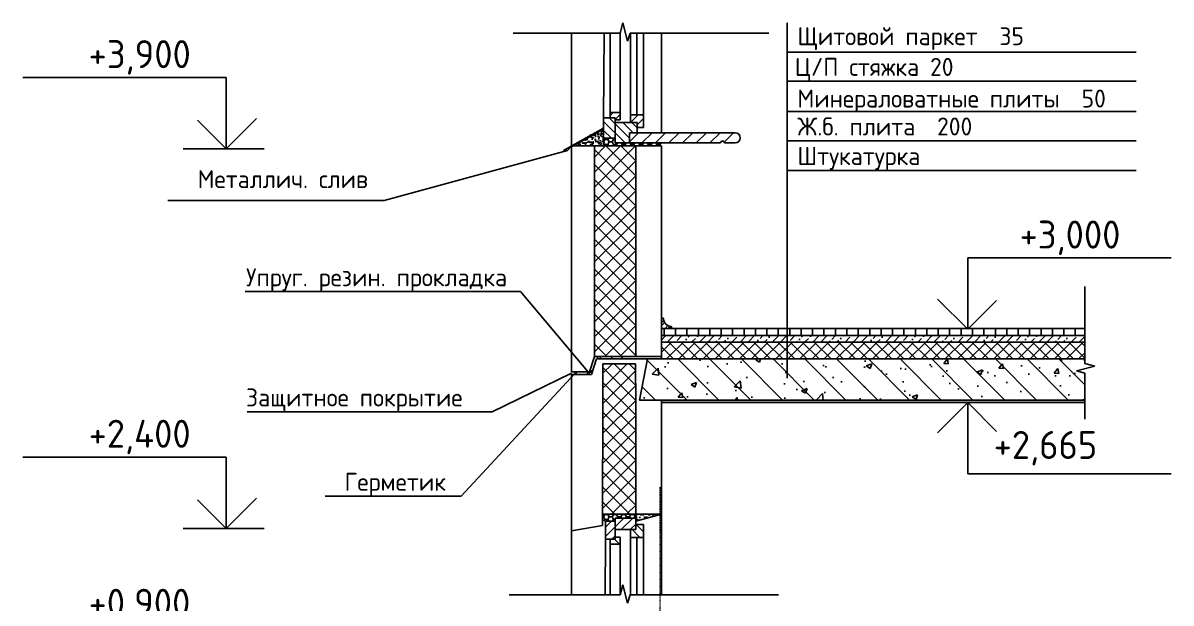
# Model space of a CAD drawing. Header units: inches. Extents: x -2431 to 214825, y 3 to 92804.
# Drawn here: x 187219 to 212345, y 32452 to 45145 of the extents above; entities that cross this region are included whole.
import ezdxf
from ezdxf.enums import TextEntityAlignment as Align

# ---------------------------------------------------------------- set-up
doc = ezdxf.new("R2010")
doc.units = ezdxf.units.IN
doc.header["$MEASUREMENT"] = 0
doc.linetypes.add('DASHDOTX2', pattern=[50.8, 25.4, -12.7, 0, -12.7])
for name, color, linetype in [('ВЫНОСКИ_Р_СТ', 130, 'Continuous'), ('ГЕРМЕТИК', 50, 'Continuous'), ('НЕНЕСУЩ_СТЕНЫ', 232, 'Continuous'), ('ОКНА_Р_СТ', 90, 'Continuous'), ('ПАРКЕТ', 30, 'Continuous'), ('ПЛИТЫ_ПЕРЕКРЫТИЯ', 10, 'Continuous'), ('ПРОКЛАДКА', 250, 'Continuous'), ('ПРОЁМЫ', 134, 'Continuous'), ('РАЗДЕЛИТ_ЛИНИИ', 60, 'Continuous'), ('СТЫКИ_ГОРИЗ', 190, 'Continuous'), ('УПРУГ_РЕЗ_ПРОКЛАДКА', 130, 'Continuous'), ('УТЕПЛИТЕЛЬ', 30, 'Continuous'), ('Фундамент', 30, 'Continuous'), ('ШТРИХ_ПП', 20, 'Continuous'), ('ШТРИХ_УРП', 120, 'Continuous'), ('图框_标题栏属性', 1, 'Continuous')]:
    doc.layers.add(name, color=color, linetype=linetype)
doc.styles.add('GOST-2.304_Type-B', font='GOST_Common.ttf')
doc.styles.add('Чертеж250', font='', dxfattribs={"height": 250})
doc.styles.get('Чертеж250').set_extended_font_data('GOST type B')
pattern_1 = [(45, (125277.64, 79149.3), (-163.80836, 163.80836), []), (135, (125277.64, 79149.3), (-163.80836, -163.80836), [])]
pattern_2 = [(37.5, (125277.64, 95997.305), (-3.53771, 108.21042), [0, -85.3632, 0, -95.472, 0, -91.26]), (7.5, (125277.64, 95997.3), (99.39066, 158.49172), [0, -46.0512, 0, -76.9392, 0, -29.484]), (327.5, (125208.57, 95997.305), (174.89021, 0.31781), [0, -28.08, 0, -101.088, 0, -131.976]), (317.5, (125208.57, 95997.3), (168.82407, 49.29026), [0, -14.04, 0, -66.2688, 0, -75.816])]
pattern_3 = [(0, (125277.643, 95997.305), (94.77, 54.715485), [63.18, -126.36]), (120, (125277.643, 95997.305), (-94.77, 54.715485), [63.18, -126.36]), (60, (125277.643, 95997.305), (2e-07, 109.43097), [-126.36, 63.18])]
pattern_4 = [(45, (125277.64, 95997.3), (-99.2778, 99.2778), [])]
pattern_5 = [(135, (125277.64, 95997.3), (-99.2778, -99.2778), [])]
pattern_6 = [(45, (125277.64, 95997.3), (-148.9167, 148.9167), [])]

msp = doc.modelspace()

# ---------------------------------------------------------------- hatches: boundary and pattern name
h = msp.add_hatch()
h.set_pattern_fill('ANSI36', color=256, scale=1000)
h.set_pattern_definition([(45, (-169450.48, -347814.54), (66.29126, 243.067956), [312.5, -62.5, 0, -62.5])])
h.paths.add_polyline_path([(203942.69854, 38302.46439), (201190.85854, 38302.46439), (201190.85854, 38159.96439), (203942.69854, 38159.96439)])
h.paths.add_polyline_path([(210457.25854, 38302.46439), (203942.69854, 38302.46439), (203942.69854, 38159.96439), (210457.25854, 38159.96439)])
h = msp.add_hatch()
h.set_pattern_fill('ANSI37', color=256, scale=1500)
h.set_pattern_definition([(45, (-169450.48, -347814.54), (-132.58252, 132.58252), []), (135, (-169450.48, -347814.54), (-132.58252, -132.58252), [])])
h.paths.add_polyline_path([(203942.69854, 38159.96439), (201190.85854, 38159.96439), (201190.85854, 37791.8812), (203942.69854, 37791.8812)])
h.paths.add_polyline_path([(210457.25854, 38159.96439), (203942.69854, 38159.96439), (203942.69854, 37791.8812), (210457.25854, 37791.8812)])
h = msp.add_hatch(color=256)
h.dxf.hatch_style = 1
h.paths.add_polyline_path([(210457.25854, 36893.3212), (201731.11647, 36893.3212), (201827.40334, 36837.1612), (210457.25854, 36837.1612)])
h.paths.add_polyline_path([(201731.11647, 36893.3212), (201190.85854, 36893.3212), (201190.85854, 36837.1612), (201827.40334, 36837.1612)])
at = {"layer": 'ОКНА_Р_СТ'}
h = msp.add_hatch(dxfattribs=at)
h.set_pattern_fill('ANSI31', color=0, scale=1123.2, angle=90, style=0)
h.set_pattern_definition(pattern_5)
h.paths.add_polyline_path([(200179.97854, 42902.4412), (200179.97854, 43070.9212), (199927.25854, 43070.9212), (199927.25854, 42621.6412), (200179.97854, 42621.6412)])
h.paths.add_polyline_path([(200491.6936, 42743.92426), (200660.1736, 42743.92426), (200660.1736, 42968.56426), (200179.97854, 42968.56426), (200179.97854, 42902.4412), (200179.97854, 42519.28426), (200491.6936, 42519.28426)])
h = msp.add_hatch(dxfattribs=at)
h.set_pattern_fill('ANSI31', color=0, scale=1123.2, angle=90, style=0)
h.set_pattern_definition(pattern_5)
h.paths.add_polyline_path([(200179.97854, 42902.4412), (200179.97854, 43070.9212), (199927.25854, 43070.9212), (199927.25854, 42621.6412), (200179.97854, 42621.6412)])
h.paths.add_polyline_path([(200491.6936, 42743.92426), (200660.1736, 42743.92426), (200660.1736, 42968.56426), (200179.97854, 42968.56426), (200179.97854, 42902.4412), (200179.97854, 42519.28426), (200491.6936, 42519.28426)])
h = msp.add_hatch(dxfattribs=at)
h.set_pattern_fill('ANSI31', color=0, scale=1123.2, style=0)
h.set_pattern_definition(pattern_4)
h.paths.add_polyline_path([(200660.1736, 42968.56426), (200660.1736, 42856.24426), (200797.73854, 42856.24426), (200797.73854, 43137.04426), (200516.93854, 43137.04426), (200516.93854, 42968.56426)])
h.paths.add_polyline_path([(200179.97854, 43070.9212), (200179.97854, 43028.37923), (200292.29854, 43028.37923), (200292.29854, 43183.2412), (200067.65854, 43183.2412), (200067.65854, 43070.9212)])
h = msp.add_hatch(dxfattribs=at)
h.set_pattern_fill('ANSI31', color=0, scale=1123.2, style=0)
h.set_pattern_definition(pattern_4)
h.paths.add_polyline_path([(200660.1736, 42968.56426), (200660.1736, 42856.24426), (200797.73854, 42856.24426), (200797.73854, 43137.04426), (200516.93854, 43137.04426), (200516.93854, 42968.56426)])
h.paths.add_polyline_path([(200179.97854, 43070.9212), (200179.97854, 43028.37923), (200292.29854, 43028.37923), (200292.29854, 43183.2412), (200067.65854, 43183.2412), (200067.65854, 43070.9212)])
h = msp.add_hatch(dxfattribs=at)
h.set_pattern_fill('AR-SAND', color=0, scale=56.16, style=0)
h.set_pattern_definition(pattern_2)
h.paths.add_polyline_path([(199927.25854, 42621.6412), (199927.25854, 42858.46109), (199225.25854, 42453.1612), (199927.25854, 42453.1612)])
h = msp.add_hatch(dxfattribs=at)
h.set_pattern_fill('AR-SAND', color=0, scale=56.16, style=0)
h.set_pattern_definition(pattern_2)
h.paths.add_polyline_path([(199927.25854, 42621.6412), (199927.25854, 42858.46109), (199225.25854, 42453.1612), (199927.25854, 42453.1612)])
h = msp.add_hatch(dxfattribs=at)
h.set_pattern_fill('ANSI31', color=0, scale=1684.8, style=0)
h.set_pattern_definition(pattern_6)
h.paths.add_polyline_path([(202487.52009, 42519.28426, -1), (202571.76009, 42519.28426), (202806.0058, 42519.28426, 1), (202806.0058, 42743.92426), (200491.6936, 42743.92426), (200491.6936, 42519.28426)])
h = msp.add_hatch(dxfattribs=at)
h.set_pattern_fill('ANSI31', color=0, scale=1684.8, style=0)
h.set_pattern_definition(pattern_6)
h.paths.add_polyline_path([(202487.52009, 42519.28426, -1), (202571.76009, 42519.28426), (202806.0058, 42519.28426, 1), (202806.0058, 42743.92426), (200491.6936, 42743.92426), (200491.6936, 42519.28426)])
h = msp.add_hatch(dxfattribs=at)
h.set_pattern_fill('HONEY', color=0, scale=505.44, style=0)
h.set_pattern_definition(pattern_3)
h.paths.add_polyline_path([(200179.97854, 42621.6412), (199927.25854, 42621.6412), (199927.25854, 42453.1612), (201190.85854, 42453.1612), (201190.85854, 42519.28426), (200491.6936, 42519.28426), (200179.97854, 42519.28426)])
h = msp.add_hatch(dxfattribs=at)
h.set_pattern_fill('HONEY', color=0, scale=505.44, style=0)
h.set_pattern_definition(pattern_3)
h.paths.add_polyline_path([(200179.97854, 42621.6412), (199927.25854, 42621.6412), (199927.25854, 42453.1612), (201190.85854, 42453.1612), (201190.85854, 42519.28426), (200491.6936, 42519.28426), (200179.97854, 42519.28426)])
h = msp.add_hatch(dxfattribs=at)
h.set_pattern_fill('HONEY', color=0, scale=505.44, style=0)
h.set_pattern_definition([(0, (125277.643, 79149.305), (94.77, 54.715485), [63.18, -126.36]), (120, (125277.643, 79149.305), (-94.77, 54.715485), [63.18, -126.36]), (60, (125277.643, 79149.305), (2e-07, 109.43097), [-126.36, 63.18])])
h.paths.add_polyline_path([(199899.17854, 34394.2012), (199899.17854, 34242.5692), (199966.57054, 34242.5692), (200179.97854, 34242.5692), (200179.97854, 34309.9612), (200629.25854, 34309.9612), (200629.25854, 34394.2012)])
h = msp.add_hatch(dxfattribs=at)
h.set_pattern_fill('ANSI31', color=0, scale=1123.2, style=0)
h.set_pattern_definition([(45, (125277.64, 79149.3), (-99.2778, 99.2778), [])])
h.paths.add_polyline_path([(200179.97854, 34242.5692), (199966.57054, 34242.5692), (199966.57054, 33849.4492), (200179.97854, 33849.4492)])
h.paths.add_polyline_path([(200179.97854, 34309.9612), (200179.97854, 34057.2412), (200629.25854, 34057.2412), (200629.25854, 34309.9612)])
h = msp.add_hatch(dxfattribs=at)
h.set_pattern_fill('AR-SAND', color=0, scale=56.16, style=0)
h.set_pattern_definition([(37.5, (125277.64, 79149.305), (-3.53771, 108.21042), [0, -85.3632, 0, -95.472, 0, -91.26]), (7.5, (125277.64, 79149.3), (99.39066, 158.49172), [0, -46.0512, 0, -76.9392, 0, -29.484]), (327.5, (125208.57, 79149.305), (174.89021, 0.31781), [0, -28.08, 0, -101.088, 0, -131.976]), (317.5, (125208.57, 79149.3), (168.82407, 49.29026), [0, -14.04, 0, -66.2688, 0, -75.816])])
h.paths.add_polyline_path([(201190.85854, 34394.2012), (200629.25854, 34394.2012), (200629.25854, 34243.72093)])
h = msp.add_hatch(dxfattribs=at)
h.set_pattern_fill('ANSI31', color=0, scale=1123.2, angle=90, style=0)
h.set_pattern_definition([(135, (125277.64, 79149.3), (-99.2778, -99.2778), [])])
h.paths.add_polyline_path([(200292.29854, 33891.99117), (200179.97854, 33891.99117), (200179.97854, 33849.4492), (200067.65854, 33849.4492), (200067.65854, 33737.1292), (200292.29854, 33737.1292)])
h.paths.add_polyline_path([(200629.25854, 34057.2412), (200516.93854, 34057.2412), (200516.93854, 33888.7612), (200797.73854, 33888.7612), (200797.73854, 34169.5612), (200629.25854, 34169.5612)])
at = {"layer": 'ПАРКЕТ'}
h = msp.add_hatch(dxfattribs=at)
h.set_pattern_fill('ANSI32', color=0, scale=393.12, style=0)
h.set_pattern_definition([(45, (125277.64, 96101.62), (-104.24168, 104.24168), []), (45, (125347.14, 96101.62), (-104.24168, 104.24168), [])])
h.paths.add_polyline_path([(201235.78654, 38682.44143), (201190.85854, 38682.44143), (201190.85854, 38457.80143), (201415.49854, 38457.80143), (201415.49854, 38502.72943, -0.4142135624)])
at = {"layer": 'ПРОКЛАДКА'}
h = msp.add_hatch(dxfattribs=at)
h.set_pattern_fill('ANSI31', color=0, scale=1404, style=0)
h.set_pattern_definition([(45, (125277.64, 79149.3), (-124.09724, 124.09724), [])])
h.paths.add_polyline_path([(200330.26611, 37791.8812), (200330.26611, 37848.0412), (199796.74611, 37848.0412), (199796.74611, 37791.8812)])
at = {"layer": 'УТЕПЛИТЕЛЬ'}
h = msp.add_hatch(dxfattribs=at)
h.set_pattern_fill('ANSI37', color=0, scale=1853.28, style=0)
h.set_pattern_definition(pattern_1)
h.paths.add_polyline_path([(199732.90155, 39080.72614), (199727.86348, 38858.9212), (199727.86348, 37848.0412), (200629.25854, 37848.0412), (200629.25854, 42453.1612), (199727.86348, 42453.1612), (199727.86348, 41944.88614), (199732.90155, 41723.0812)])
h = msp.add_hatch(dxfattribs=at)
h.set_pattern_fill('ANSI37', color=0, scale=1853.28, style=0)
h.set_pattern_definition(pattern_1)
h.paths.add_polyline_path([(199899.17854, 34394.2012), (200629.25854, 34394.2012), (200629.25854, 36837.1612), (200631.51992, 37685.96439), (199905.01992, 37685.96439), (199900.77372, 36720.59806), (199900.77372, 34955.8012), (199899.17854, 34562.6812)])
at = {"layer": 'Фундамент'}
h = msp.add_hatch(dxfattribs=at)
h.set_pattern_fill('ANSI31', color=256, scale=2000, angle=45)
h.set_pattern_definition([(90, (0, 12061.94), (-250, 0), [])])
h.paths.add_polyline_path([(202149.0399, 38457.80143), (201190.85854, 38457.80143), (201190.85854, 38304.40616), (202149.0399, 38304.40616)])
h.paths.add_polyline_path([(210457.25854, 38457.80143), (202149.0399, 38457.80143), (202149.0399, 38304.40616), (210457.25854, 38304.40616)])
at = {"layer": 'ШТРИХ_ПП'}
h = msp.add_hatch(dxfattribs=at)
h.set_pattern_fill('AR-CONC', color=0, scale=168.48, style=0)
h.set_pattern_definition([(50, (125277.6, 95997.3), (1208.44, -105.725), [126.36, -1389.96]), (355, (125277.6, 95997.3), (-233.768, 1267.293), [101.088, -1111.968]), (100.4514, (125378.3, 95988.5), (974.673, 1161.568), [107.39, -1181.284]), (46.1842, (125277.6, 96334.3), (1798.088, -278.866), [189.54, -2084.94]), (96.6356, (125427.5, 96311), (1574.72, 1641.194), [161.084, -1771.926]), (351.1842, (125277.6, 96334.3), (1574.72, 1641.195), [151.632, -1667.952]), (21, (125446.1, 96250), (1005.669, -678.332), [126.36, -1389.96]), (326, (125446.1, 96250), (409.938, 1221.733), [101.088, -1111.968]), (71.4514, (125529.9, 96193.5), (1415.607, 543.4), [107.39, -1181.284]), (37.5, (125277.64, 95997.3), (20.487, 560.8596), [0, -1098.4896, 0, -1128.816, 0, -1116.18]), (7.5, (125277.64, 95997.3), (443.2196, 664.505), [0, -643.5936, 0, -1073.2176, 0, -425.412]), (327.5, (124901.93, 95997.3), (899.384, -38.0004), [0, -421.2, 0, -1314.144, 0, -1743.768]), (317.5, (124733.45, 95997.3), (982.552, 168.657), [0, -547.56, 0, -872.7264, 0, -1238.328])])
h.paths.add_polyline_path([(210457.25854, 37791.8812), (200879.59204, 37791.8812), (200721.15167, 36893.3212), (210457.25854, 36893.3212)])
h = msp.add_hatch(dxfattribs=at)
h.set_pattern_fill('ANSI31', color=0, scale=3931.2, angle=90, style=0)
h.set_pattern_definition([(135, (125277.64, 95997.3), (-347.4723, -347.4723), [])])
h.paths.add_polyline_path([(210457.25854, 37791.8812), (200879.59204, 37791.8812), (200721.15167, 36893.3212), (210457.25854, 36893.3212)])
at = {"layer": 'ШТРИХ_УРП'}
h = msp.add_hatch(dxfattribs=at)
h.set_pattern_fill('HONEY', color=0, scale=280.8, style=0)
h.set_pattern_definition([(0, (125277.643, 79149.305), (52.65, 30.397492), [35.1, -70.2]), (120, (125277.643, 79149.305), (-52.65, 30.397492), [35.1, -70.2]), (60, (125277.643, 79149.305), (1e-07, 60.794983), [-70.2, 35.1])])
h.paths.add_polyline_path([(199683.72839, 37530.46978), (199671.95292, 37533.31414), (199553.02482, 37454.9212), (199659.18117, 37454.9212)])

# ---------------------------------------------------------------- linework, layer by layer
for p, q in [((191666.19738, 43950.88379), (187219.16673, 43950.88379)), ((191666.19738, 42390.96439), (191666.19738, 43950.88379)), ((191666.19738, 42390.96439), (191036.78403, 43020.37774)), ((191666.19738, 42390.96439), (192327.3395, 43052.10651)), ((190726.83419, 42390.96439), (192494.99553, 42390.96439)), ((207898.27124, 38442.35931), (207898.27124, 40002.27871)), ((207898.27124, 40002.27871), (212345.30189, 40002.27871)), ((207898.27124, 38442.35931), (207237.12913, 39103.50142)), ((207898.27124, 38442.35931), (208527.68459, 39071.77265)), ((200330.26611, 37791.8812), (201190.85854, 37791.8812)), ((200714.37186, 36893.3212), (200886.37186, 37791.8812)), ((201190.85854, 37791.8812), (201190.85854, 37848.0412)), ((199911.67422, 36630.61645), (199911.67422, 37682.46439)), ((199911.67422, 37682.46439), (200622.51992, 37682.46439)), ((200622.51992, 37682.46439), (200629.25854, 36837.1612)), ((201190.85854, 36837.1612), (201190.85854, 36893.3212)), ((201190.85854, 36837.1612), (201190.85854, 36893.3212)), ((201190.85854, 36837.1612), (210457.25854, 36837.1612)), ((207898.27124, 36837.1612), (207237.12913, 36176.01908)), ((207898.27124, 36837.1612), (207898.27124, 35277.2418)), ((207898.27124, 36837.1612), (208527.68459, 36207.74785)), ((191666.19738, 35643.88379), (187219.16673, 35643.88379)), ((191666.19738, 34083.96439), (191666.19738, 35643.88379)), ((207898.27124, 35277.2418), (212345.30189, 35277.2418)), ((191666.19738, 34083.96439), (191036.78403, 34713.37774)), ((191666.19738, 34083.96439), (192327.3395, 34745.10651)), ((190726.83419, 34083.96439), (192494.99553, 34083.96439))]:
    msp.add_line(p, q)
msp.add_lwpolyline([(201190.85854, 38159.96439), (210457.25854, 38159.96439), (210457.25854, 37791.8812), (201190.85854, 37791.8812)], close=True)
at = {"layer": 'ВЫНОСКИ_Р_СТ', "color": 0}
for p, q in [((203942.69854, 37372.09728), (203942.69854, 45148.16439)), ((203942.69854, 44502.32439), (211155.71867, 44502.32439)), ((203942.69854, 44502.32439), (211580.01397, 44502.32439)), ((203942.69854, 43868.57067), (211580.01397, 43868.57067)), ((203942.69854, 43210.64439), (211580.01397, 43210.64439)), ((203942.69854, 42564.80439), (211580.01397, 42564.80439)), ((199136.25839, 42356.36819), (195127.35887, 41258.25671)), ((203942.69854, 41918.96439), (211580.01397, 41918.96439)), ((195127.35887, 41258.25671), (190390.2549, 41258.25671)), ((198110.96784, 39265.08412), (192084.96978, 39265.08412)), ((199607.85283, 37484.66716), (198110.96784, 39265.08412)), ((199302.47811, 37482.37007), (196807.04213, 34789.76947)), ((199227.71821, 37483.6662), (197487.82878, 36636.01778)), ((197487.82878, 36636.01778), (192122.57927, 36636.01778)), ((196807.04213, 34789.76947), (193834.76984, 34789.76947))]:
    msp.add_line(p, q, dxfattribs=at)
at = {"layer": 'ГЕРМЕТИК', "color": 0, "const_width": 28.08}
msp.add_lwpolyline([(199302.47811, 37482.37007, 1), (199330.55811, 37482.37007, 1)], format="xyb", close=True, dxfattribs=at)
at = {"layer": 'НЕНЕСУЩ_СТЕНЫ', "color": 0}
for p, q in [((199225.25854, 42453.1612), (199225.25854, 37511.0812)), ((199225.25854, 42453.1612), (201190.85854, 42453.1612)), ((199225.25854, 42453.1612), (201190.85854, 42453.1612)), ((199727.86348, 41944.88614), (199727.86348, 42453.1612)), ((199727.86348, 41944.88614), (199727.86348, 42453.1612)), ((200629.25854, 42453.1612), (200629.25854, 37848.0412)), ((201190.85854, 42453.1612), (201190.85854, 37848.0412)), ((199727.86348, 38858.9212), (199727.86348, 41944.88614)), ((199727.86348, 38858.9212), (199727.86348, 41944.88614)), ((199727.86348, 37848.0412), (199727.86348, 38858.9212)), ((199225.25854, 37454.9212), (199225.25854, 34029.1612)), ((200629.25854, 36837.1612), (200629.25854, 34394.2012)), ((201190.85854, 36837.1612), (201190.85854, 34394.2012)), ((199899.17854, 34562.6812), (199911.67422, 36630.61645)), ((199899.17854, 34562.6812), (199899.17854, 34147.99148)), ((201190.85854, 34394.2012), (199899.17854, 34394.2012)), ((199225.25854, 34029.1612), (199899.17854, 34147.99148))]:
    msp.add_line(p, q, dxfattribs=at)
at = {"layer": 'ОКНА_Р_СТ', "color": 0}
for p, q in [((199936.8112, 44924.13703), (199927.25854, 43070.9212)), ((200067.65854, 44924.13703), (200067.65854, 43183.2412)), ((200292.29854, 44924.13703), (200292.29854, 43183.2412)), ((200516.93854, 43137.04426), (200516.93854, 44924.13703)), ((200657.33854, 44924.13703), (200657.33854, 43137.04426)), ((200797.73854, 44924.13703), (200797.73854, 43137.04426)), ((199927.25854, 42621.6412), (199927.25854, 43070.9212)), ((199927.25854, 43070.9212), (200179.97854, 43070.9212)), ((199927.25854, 42621.6412), (199927.25854, 43070.9212)), ((199927.25854, 43070.9212), (200179.97854, 43070.9212)), ((200067.65854, 43183.2412), (200292.29854, 43183.2412)), ((200067.65854, 43070.9212), (200067.65854, 43183.2412)), ((200067.65854, 43183.2412), (200292.29854, 43183.2412)), ((200067.65854, 43070.9212), (200067.65854, 43183.2412)), ((200179.97854, 42902.4412), (200179.97854, 43070.9212)), ((200179.97854, 42902.4412), (200179.97854, 43070.9212)), ((200179.97854, 43028.37923), (200292.29854, 43028.37923)), ((200179.97854, 43028.37923), (200292.29854, 43028.37923)), ((200179.97854, 42968.56426), (200660.1736, 42968.56426)), ((200179.97854, 42968.56426), (200660.1736, 42968.56426)), ((200292.29854, 43028.37923), (200292.29854, 43183.2412)), ((200292.29854, 43028.37923), (200292.29854, 43183.2412)), ((200516.93854, 42968.56426), (200516.93854, 43137.04426)), ((200516.93854, 43137.04426), (200797.73854, 43137.04426)), ((200516.93854, 42968.56426), (200516.93854, 43137.04426)), ((200516.93854, 43137.04426), (200797.73854, 43137.04426)), ((200660.1736, 42743.92426), (200660.1736, 42968.56426)), ((200660.1736, 42743.92426), (200660.1736, 42968.56426)), ((200797.73854, 42856.24426), (200797.73854, 43137.04426)), ((200797.73854, 42856.24426), (200797.73854, 43137.04426)), ((200179.97854, 42519.28426), (200179.97854, 42902.4412)), ((200179.97854, 42519.28426), (200179.97854, 42902.4412)), ((200491.6936, 42519.28426), (200491.6936, 42743.92426)), ((200491.6936, 42743.92426), (202806.0058, 42743.92426)), ((200491.6936, 42519.28426), (200491.6936, 42743.92426)), ((200491.6936, 42743.92426), (202806.0058, 42743.92426)), ((200660.1736, 42856.24426), (200797.73854, 42856.24426)), ((200660.1736, 42856.24426), (200797.73854, 42856.24426)), ((199927.25854, 42453.1612), (199927.25854, 42621.6412)), ((199927.25854, 42621.6412), (200179.97854, 42621.6412)), ((199927.25854, 42453.1612), (199927.25854, 42621.6412)), ((199927.25854, 42621.6412), (200179.97854, 42621.6412)), ((200491.6936, 42519.28426), (200179.97854, 42519.28426)), ((200491.6936, 42519.28426), (200179.97854, 42519.28426)), ((200491.6936, 42519.28426), (202487.52009, 42519.28426)), ((200491.6936, 42519.28426), (202487.52009, 42519.28426)), ((202571.76009, 42519.28426), (202806.0058, 42519.28426)), ((202571.76009, 42519.28426), (202806.0058, 42519.28426)), ((200179.97854, 34242.5692), (199966.57054, 34242.5692)), ((199966.57054, 34242.5692), (199966.57054, 33849.4492)), ((200179.97854, 34057.2412), (200179.97854, 34309.9612)), ((200179.97854, 34309.9612), (200629.25854, 34309.9612)), ((200179.97854, 34242.5692), (200179.97854, 33849.4492)), ((200629.25854, 34394.2012), (200629.25854, 34057.2412)), ((201190.85854, 34394.2012), (200629.25854, 34243.72093)), ((200629.25854, 34057.2412), (200179.97854, 34057.2412)), ((200516.93854, 34057.2412), (200516.93854, 33888.7612)), ((200629.25854, 34169.5612), (200797.73854, 34169.5612)), ((200797.73854, 34169.5612), (200797.73854, 33888.7612)), ((199966.57054, 33849.4492), (199960.29364, 32631.73088)), ((200179.97854, 33849.4492), (199966.57054, 33849.4492)), ((200067.65854, 33849.4492), (200067.65854, 33737.1292)), ((200067.65854, 33737.1292), (200292.29854, 33737.1292)), ((200067.65854, 33737.1292), (200067.65854, 32631.73088)), ((200179.97854, 33891.99117), (200292.29854, 33891.99117)), ((200292.29854, 33891.99117), (200292.29854, 33737.1292)), ((200292.29854, 33737.1292), (200292.29854, 32631.73088)), ((200516.93854, 33888.7612), (200797.73854, 33888.7612)), ((200516.93854, 32631.73088), (200516.93854, 33888.7612)), ((200657.33854, 33888.7612), (200657.33854, 32631.73088)), ((200797.73854, 33888.7612), (200797.73854, 32631.73088))]:
    msp.add_line(p, q, dxfattribs=at)
for centre, radius, start, end in [((202806.0058, 42631.60426), 112.32, 270, 90), ((202806.0058, 42631.60426), 112.32, 270, 90), ((202529.64009, 42519.28426), 42.12, 0, 180), ((202529.64009, 42519.28426), 42.12, 0, 180)]:
    msp.add_arc(centre, radius, start, end, dxfattribs=at)
at = {"layer": 'ПАРКЕТ', "color": 0}
msp.add_lwpolyline([(201235.78654, 38682.44143), (201190.85854, 38682.44143), (201190.85854, 38457.80143), (201415.49854, 38457.80143), (201415.49854, 38502.72943)], dxfattribs=at)
msp.add_arc((201415.49854, 38682.44143), 179.712, 180, 270, dxfattribs=at)
at = {"layer": 'ПЛИТЫ_ПЕРЕКРЫТИЯ', "color": 0}
for p, q in [((201190.85854, 37791.8812), (210457.25854, 37791.8812)), ((201190.85854, 36893.3212), (210457.25854, 36893.3212))]:
    msp.add_line(p, q, dxfattribs=at)
at = {"layer": 'ПРОКЛАДКА', "color": 0}
for p, q in [((199796.74611, 37791.8812), (199796.74611, 37848.0412)), ((200330.26611, 37791.8812), (200330.26611, 37848.0412))]:
    msp.add_line(p, q, dxfattribs=at)
at = {"layer": 'ПРОЁМЫ', "color": 0}
for p, q in [((199225.25854, 44924.13703), (199225.25854, 42453.1612)), ((199225.25854, 44924.13703), (199225.25854, 42453.1612)), ((201190.85854, 44924.13703), (201190.85854, 42743.92426)), ((201190.85854, 44924.13703), (201190.85854, 42743.92426)), ((201190.85854, 34394.2012), (201190.85854, 32631.73088)), ((199225.25854, 34029.1612), (199225.25854, 32631.73088))]:
    msp.add_line(p, q, dxfattribs=at)
at = {"layer": 'РАЗДЕЛИТ_ЛИНИИ', "color": 0}
for p, q in [((200346.28929, 45144.32732), (200292.29854, 44924.13703)), ((200448.6857, 44744.5949), (200346.28929, 45144.32732)), ((197944.23059, 44924.13703), (200292.29854, 44924.13703)), ((200504.53819, 44924.13703), (200448.6857, 44744.5949)), ((200504.53819, 44924.13703), (203540.79792, 44924.13703)), ((210457.25854, 37692.20986), (210457.25854, 39377.83147)), ((210677.44883, 37638.21912), (210457.25854, 37692.20986)), ((210277.71641, 37535.8227), (210677.44883, 37638.21912)), ((210457.25854, 37479.97021), (210277.71641, 37535.8227)), ((210457.25854, 37479.97021), (210457.25854, 36472.23485)), ((200346.28929, 32851.92117), (200292.29854, 32631.73088)), ((200448.6857, 32452.18875), (200346.28929, 32851.92117)), ((197857.91005, 32631.73088), (200292.29854, 32631.73088)), ((200504.53819, 32631.73088), (200448.6857, 32452.18875)), ((200504.53819, 32631.73088), (203756.61355, 32631.73088))]:
    msp.add_line(p, q, dxfattribs=at)
at = {"layer": 'СТЫКИ_ГОРИЗ', "color": 0}
for p, q in [((199618.37854, 37511.0812), (199727.86348, 37848.0412)), ((199659.18117, 37454.9212), (199768.66611, 37791.8812)), ((201190.85854, 37848.0412), (199727.86348, 37848.0412)), ((200360.20456, 37791.8812), (199768.66611, 37791.8812)), ((199225.25854, 37511.0812), (199618.37854, 37511.0812)), ((199225.25854, 37454.9212), (199659.18117, 37454.9212))]:
    msp.add_line(p, q, dxfattribs=at)
at = {"layer": 'УПРУГ_РЕЗ_ПРОКЛАДКА', "color": 0}
for q in [(199553.02482, 37454.9212), (199683.72839, 37530.46978)]:
    msp.add_line((199671.95292, 37533.31414), q, dxfattribs=at)
at = {"layer": 'Фундамент'}
msp.add_line((200714.37186, 36893.3212), (201190.85854, 36893.3212), dxfattribs=at)
msp.add_lwpolyline([(199927.25854, 42846.2812), (199052.41388, 42356.36819), (199136.25839, 42356.36819), (199198.2649, 42418.37469), (199927.25854, 42822.84951)], dxfattribs=at)
msp.add_lwpolyline([(201190.85854, 38304.40616), (210457.25854, 38304.40616), (210457.25854, 38457.80143), (201190.85854, 38457.80143)], close=True, dxfattribs=at)
at = {"layer": '图框_标题栏属性', "color": 0, "linetype": 'DASHDOTX2', "lineweight": 18, "ltscale": 0.5}
msp.add_line((201164.49489, 5700.96439), (201164.49489, 35000.07326), dxfattribs=at)

# ---------------------------------------------------------------- texts
at = {"style": 'Чертеж250'}
for s, p in [('+3,900', (188655.86946, 44156.9787)), ('+3,000', (209030.91221, 40208.37362)), ('+2,400', (188655.86946, 35849.9787)), ('+2,665', (208463.4711, 35604.56746)), ('+0,900', (188655.86946, 32151.4787))]:
    msp.add_text(s, height=612, dxfattribs=at).set_placement(p)
at = {"layer": 'ВЫНОСКИ_Р_СТ', "color": 0, "style": 'GOST-2.304_Type-B'}
for s, p in [('Щитовой паркет  35', (204167.33854, 44540.48621)), ('Ц/П стяжка 20', (204111.61608, 43868.57088)), ('Минераловатные плиты  50', (204167.33854, 43176.77152)), ('Ж.б. плита  200', (204167.33854, 42564.80439)), ('Штукатурка', (204167.33854, 41918.96439)), ('Металлич. слив', (191041.437, 41413.82697)), ('Упруг. резин. прокладка', (192102.11991, 39265.08412)), ('Защитное покрытие', (192102.11991, 36636.01778)), ('Герметик', (194257.33022, 34789.76947))]:
    msp.add_text(s, height=393.12, dxfattribs=at).set_placement(p, align=Align.BOTTOM_LEFT)

doc.saveas('drawing.dxf')
